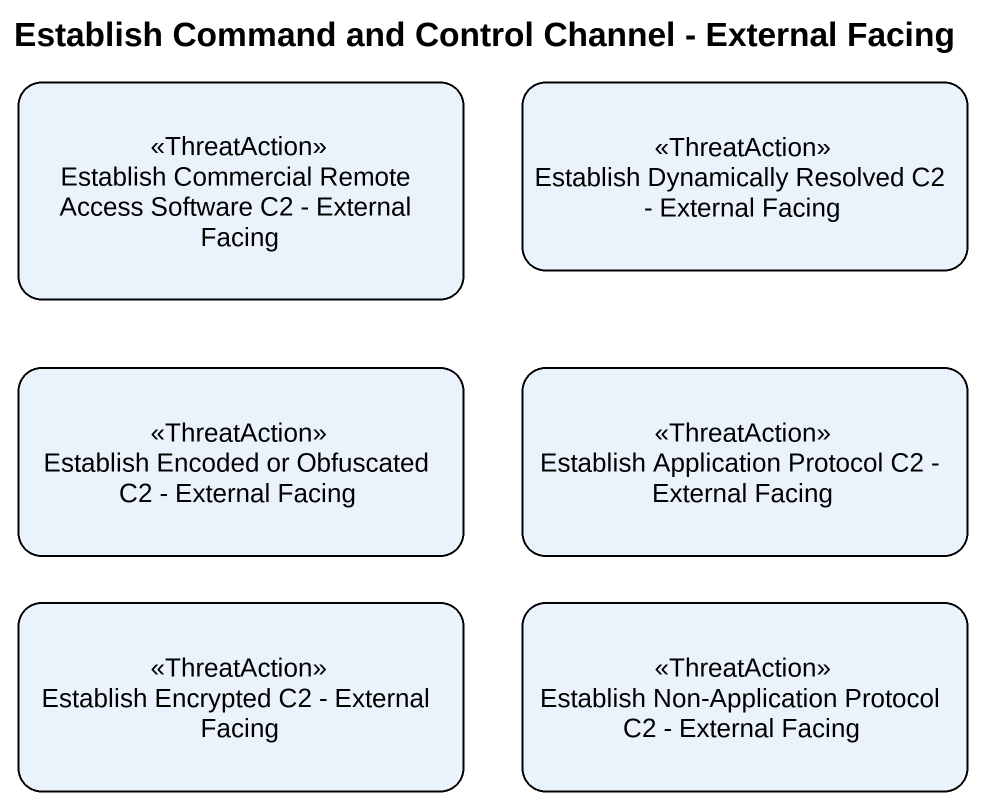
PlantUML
@startuml
title Establish Command and Control Channel - External Facing
hide empty description
state "Establish Commercial Remote Access Software C2 - External Facing" as Establish_Commercial_Remote <<ThreatAction>>
state "Establish Dynamically Resolved C2 - External Facing" as Establish_Dynamically <<ThreatAction>>
state "Establish Encoded or Obfuscated C2 - External Facing" as Establish_Encoded_or <<ThreatAction>>
state "Establish Application Protocol C2 - External Facing" as Establish_Application <<ThreatAction>>
state "Establish Encrypted C2 - External Facing" as Establish_Encrypted_C2 <<ThreatAction>>
state "Establish Non-Application Protocol C2 - External Facing" as Establish_Non_Application <<ThreatAction>>
@enduml
